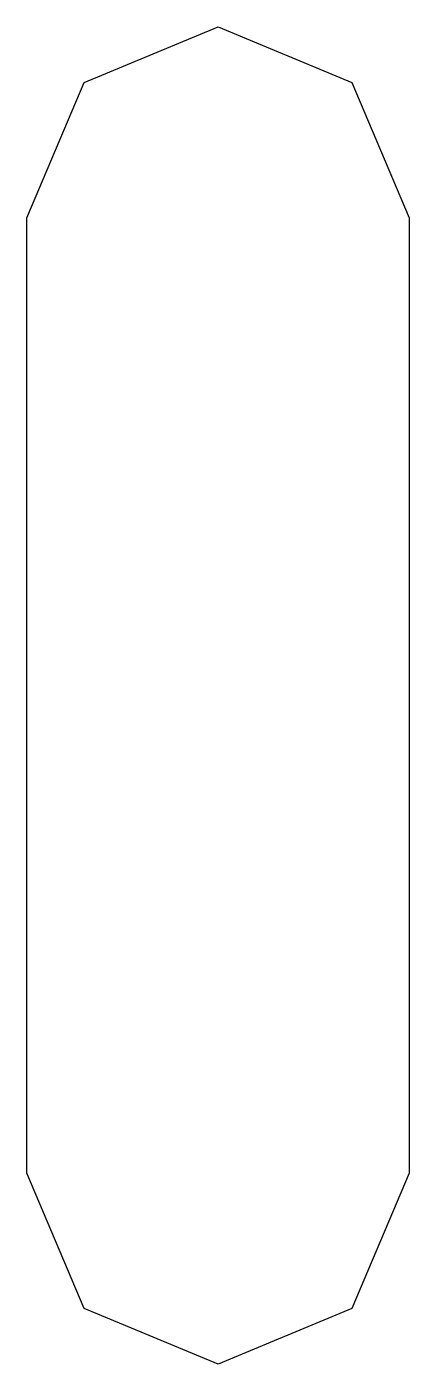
# Model space of a CAD drawing. Extents: x 83.4 to 116.6, y -116.6 to -83.4.
# Drawn here: x 106.95 to 107.05, y -92.125 to -91.775 of the extents above; entities that cross this region are included whole.
import ezdxf

# ---------------------------------------------------------------- set-up
doc = ezdxf.new("R2010")
doc.units = 0
doc.layers.add('BLACK', color=7, linetype='CONTINUOUS')

msp = doc.modelspace()

# ---------------------------------------------------------------- linework, layer by layer
at = {"layer": 'BLACK', "linetype": 'CONTINUOUS'}
for p, q in [((106.965, -91.7896), (107, -91.775)), ((107, -91.775), (107.035, -91.7896)), ((106.95, -91.825), (106.965, -91.7896)), ((107.035, -91.7896), (107.05, -91.825)), ((106.95, -92.075), (106.95, -91.825)), ((107.05, -91.825), (107.05, -92.075)), ((106.965, -92.1104), (106.95, -92.075)), ((107.05, -92.075), (107.035, -92.1104)), ((107, -92.125), (106.965, -92.1104)), ((107.035, -92.1104), (107, -92.125))]:
    msp.add_line(p, q, dxfattribs=at)

doc.saveas('drawing.dxf')
